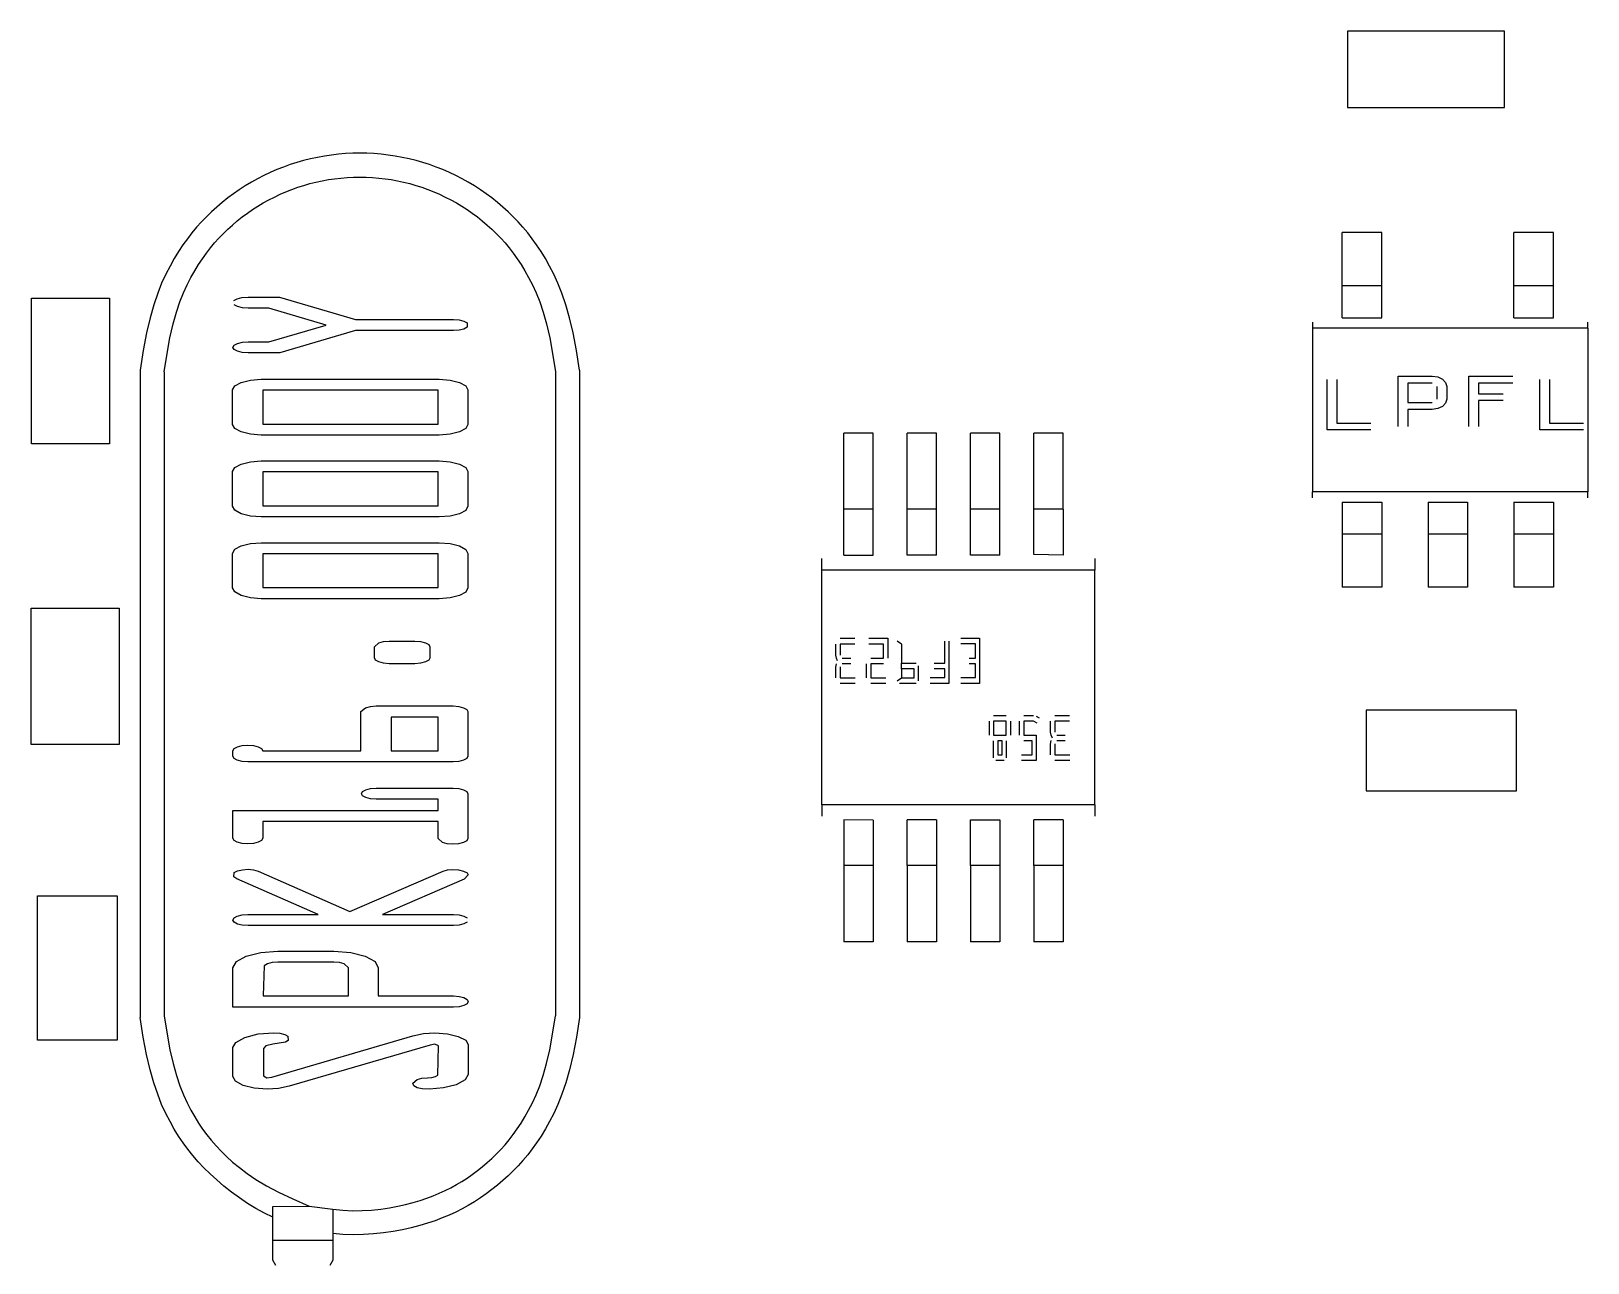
# Model space of a CAD drawing. Header units: millimetres. Extents: x -116 to 361, y -106 to 178.
# Drawn here: x 65.72 to 82.21, y 7.53 to 20.57 of the extents above; entities that cross this region are included whole.
import ezdxf

# ---------------------------------------------------------------- set-up
doc = ezdxf.new("R2010")
doc.units = ezdxf.units.MM
doc.layers.add('Edges', color=7, linetype='Continuous')

# ---------------------------------------------------------------- blocks, each defined once
blk = doc.blocks.new('Arduino Uno pl')
at = {"layer": 'Edges'}
for p, q in [((5.853, -0.126), (5.853, -0.933)), ((7.514, -0.126), (5.853, -0.126)), ((7.514, -0.933), (7.514, -0.126)), ((5.853, -0.933), (7.514, -0.933)), ((6.216, -2.259), (5.796, -2.259)), ((5.796, -2.822), (5.796, -2.259)), ((6.216, -2.822), (6.216, -2.259)), ((8.034, -2.259), (7.614, -2.259)), ((7.614, -2.822), (7.614, -2.259)), ((8.034, -2.822), (8.034, -2.259)), ((-8.087, -4.496), (-8.087, -2.951)), ((-8.087, -2.951), (-7.262, -2.951)), ((-7.262, -2.951), (-7.262, -4.496)), ((-5.942, -2.978), (-5.909, -2.958)), ((-5.909, -2.958), (-5.857, -2.945)), ((-5.857, -2.945), (-5.791, -2.941)), ((-5.791, -2.941), (-5.461, -2.941)), ((-5.461, -2.941), (-4.656, -3.177)), ((6.216, -2.822), (5.796, -2.822)), ((5.796, -3.159), (5.796, -2.822)), ((6.216, -3.159), (6.216, -2.822)), ((8.034, -2.822), (7.614, -2.822)), ((7.614, -3.159), (7.614, -2.822)), ((8.034, -3.159), (8.034, -2.822)), ((-5.905, -3.041), (-5.941, -3.022)), ((-5.853, -3.054), (-5.905, -3.041)), ((-5.792, -3.058), (-5.853, -3.054)), ((-5.573, -3.058), (-5.792, -3.058)), ((-4.966, -3.237), (-5.573, -3.058)), ((-5.573, -3.414), (-4.966, -3.237)), ((-4.655, -3.296), (-5.458, -3.533)), ((-4.656, -3.177), (-3.618, -3.177)), ((-3.618, -3.296), (-4.655, -3.296)), ((-3.618, -3.177), (-3.557, -3.181)), ((-3.557, -3.292), (-3.618, -3.296)), ((-3.557, -3.181), (-3.506, -3.195)), ((-3.506, -3.279), (-3.557, -3.292)), ((-3.506, -3.195), (-3.472, -3.214)), ((-3.472, -3.259), (-3.506, -3.279)), ((-3.472, -3.214), (-3.472, -3.259)), ((5.481, -3.207), (5.481, -3.27)), ((8.398, -3.27), (5.481, -3.27)), ((5.481, -3.27), (5.481, -5.002)), ((5.796, -3.159), (6.216, -3.159)), ((7.614, -3.159), (8.034, -3.159)), ((8.398, -3.27), (8.398, -3.207)), ((8.398, -3.27), (8.398, -5.002)), ((-5.953, -3.474), (-5.941, -3.451)), ((-5.941, -3.451), (-5.905, -3.431)), ((-5.905, -3.431), (-5.852, -3.418)), ((-5.852, -3.418), (-5.79, -3.414)), ((-5.79, -3.414), (-5.573, -3.414)), ((-5.941, -3.496), (-5.953, -3.474)), ((-5.906, -3.515), (-5.941, -3.496)), ((-5.854, -3.528), (-5.906, -3.515)), ((-5.791, -3.533), (-5.854, -3.528)), ((-5.458, -3.533), (-5.791, -3.533)), ((-6.934, -3.716), (-6.934, -10.566)), ((-6.68, -3.733), (-6.68, -10.549)), ((-2.538, -3.733), (-2.538, -10.549)), ((-2.284, -3.716), (-2.284, -10.566)), ((6.388, -4.312), (6.388, -3.778)), ((6.388, -3.778), (6.75, -3.778)), ((6.75, -3.778), (6.808, -3.786)), ((6.808, -3.786), (6.858, -3.81)), ((7.139, -4.312), (7.139, -3.778)), ((7.139, -3.778), (7.602, -3.778)), ((-5.956, -3.922), (-5.934, -3.88)), ((-5.956, -4.289), (-5.956, -3.922)), ((-5.934, -3.88), (-5.866, -3.844)), ((-5.866, -3.844), (-5.768, -3.819)), ((-5.768, -3.819), (-5.653, -3.81)), ((-5.653, -3.81), (-3.768, -3.81)), ((-3.779, -3.927), (-5.638, -3.927)), ((-5.638, -3.927), (-5.638, -4.285)), ((-3.779, -4.285), (-3.779, -3.927)), ((-3.768, -3.81), (-3.651, -3.819)), ((-3.651, -3.819), (-3.553, -3.844)), ((-3.553, -3.844), (-3.486, -3.88)), ((-3.486, -3.88), (-3.464, -3.924)), ((-3.464, -3.924), (-3.464, -4.289)), ((5.637, -4.348), (5.637, -3.814)), ((5.739, -3.814), (5.739, -4.276)), ((6.75, -3.851), (6.491, -3.851)), ((6.491, -3.851), (6.491, -4.058)), ((6.801, -4.022), (6.801, -3.887)), ((6.858, -3.81), (6.892, -3.845)), ((6.892, -3.845), (6.903, -3.887)), ((6.903, -3.887), (6.903, -4.022)), ((7.602, -3.851), (7.241, -3.851)), ((7.241, -3.851), (7.241, -3.964)), ((7.89, -4.348), (7.89, -3.814)), ((7.992, -3.814), (7.992, -4.276)), ((6.491, -4.058), (6.75, -4.058)), ((6.809, -4.122), (6.75, -4.13)), ((6.858, -4.098), (6.809, -4.122)), ((6.892, -4.063), (6.858, -4.098)), ((6.903, -4.022), (6.892, -4.063)), ((7.241, -3.964), (7.5, -3.964)), ((7.5, -4.036), (7.241, -4.036)), ((7.241, -4.036), (7.241, -4.312)), ((-5.638, -4.285), (-3.779, -4.285)), ((5.739, -4.276), (6.1, -4.276)), ((6.75, -4.13), (6.491, -4.13)), ((6.491, -4.13), (6.491, -4.312)), ((7.992, -4.276), (8.353, -4.276)), ((-5.934, -4.332), (-5.956, -4.289)), ((-5.866, -4.369), (-5.934, -4.332)), ((-5.768, -4.394), (-5.866, -4.369)), ((-5.653, -4.402), (-5.768, -4.394)), ((-3.768, -4.402), (-5.653, -4.402)), ((-3.651, -4.394), (-3.768, -4.402)), ((-3.553, -4.369), (-3.651, -4.394)), ((-3.486, -4.333), (-3.553, -4.369)), ((-3.464, -4.289), (-3.486, -4.333)), ((0.518, -5.188), (0.518, -4.38)), ((0.828, -4.38), (0.518, -4.38)), ((0.828, -5.188), (0.828, -4.38)), ((1.499, -4.38), (1.189, -4.38)), ((1.189, -5.188), (1.189, -4.38)), ((1.499, -5.188), (1.499, -4.38)), ((1.86, -5.188), (1.86, -4.38)), ((2.17, -4.38), (1.86, -4.38)), ((2.17, -5.188), (2.17, -4.38)), ((2.841, -4.38), (2.531, -4.38)), ((2.531, -5.188), (2.531, -4.38)), ((2.841, -5.188), (2.841, -4.38)), ((6.1, -4.348), (5.637, -4.348)), ((8.353, -4.348), (7.89, -4.348)), ((-7.262, -4.496), (-8.087, -4.496)), ((-5.956, -4.788), (-5.934, -4.746)), ((-5.934, -4.746), (-5.866, -4.709)), ((-5.866, -4.709), (-5.768, -4.684)), ((-5.768, -4.684), (-5.653, -4.676)), ((-5.653, -4.676), (-3.768, -4.676)), ((-3.768, -4.676), (-3.651, -4.684)), ((-3.651, -4.684), (-3.553, -4.709)), ((-3.553, -4.709), (-3.486, -4.746)), ((-3.486, -4.746), (-3.464, -4.789)), ((-5.956, -5.155), (-5.956, -4.788)), ((-3.779, -4.792), (-5.638, -4.792)), ((-5.638, -4.792), (-5.638, -5.15)), ((-3.779, -5.15), (-3.779, -4.792)), ((-3.464, -4.789), (-3.464, -5.155)), ((8.398, -5.002), (5.481, -5.002)), ((5.481, -5.065), (5.481, -5.002)), ((8.398, -5.065), (8.398, -5.002)), ((-5.934, -5.198), (-5.956, -5.155)), ((-5.866, -5.234), (-5.934, -5.198)), ((-5.768, -5.26), (-5.866, -5.234)), ((-5.653, -5.268), (-5.768, -5.26)), ((-3.768, -5.268), (-5.653, -5.268)), ((-5.638, -5.15), (-3.779, -5.15)), ((-3.651, -5.26), (-3.768, -5.268)), ((-3.553, -5.235), (-3.651, -5.26)), ((-3.486, -5.199), (-3.553, -5.235)), ((-3.464, -5.155), (-3.486, -5.199)), ((0.828, -5.188), (0.518, -5.188)), ((0.518, -5.672), (0.518, -5.188)), ((0.828, -5.672), (0.828, -5.188)), ((1.499, -5.188), (1.189, -5.188)), ((1.189, -5.672), (1.189, -5.188)), ((1.499, -5.672), (1.499, -5.188)), ((2.17, -5.188), (1.86, -5.188)), ((1.86, -5.672), (1.86, -5.188)), ((2.17, -5.672), (2.17, -5.188)), ((2.841, -5.188), (2.531, -5.188)), ((2.531, -5.667), (2.531, -5.188)), ((2.841, -5.188), (2.841, -5.672)), ((5.796, -5.113), (6.216, -5.113)), ((5.796, -5.113), (5.796, -5.45)), ((6.216, -5.113), (6.216, -5.45)), ((6.705, -5.113), (7.125, -5.113)), ((6.705, -5.113), (6.705, -5.45)), ((7.125, -5.113), (7.125, -5.45)), ((7.614, -5.113), (8.034, -5.113)), ((7.614, -5.113), (7.614, -5.45)), ((8.034, -5.113), (8.034, -5.45)), ((-5.934, -5.611), (-5.866, -5.575)), ((-5.866, -5.575), (-5.768, -5.55)), ((-5.768, -5.55), (-5.653, -5.542)), ((-5.653, -5.542), (-3.768, -5.542)), ((-3.768, -5.542), (-3.651, -5.55)), ((-3.651, -5.55), (-3.553, -5.575)), ((-3.553, -5.575), (-3.486, -5.612)), ((5.796, -5.45), (5.796, -6.013)), ((6.216, -5.45), (5.796, -5.45)), ((6.216, -5.45), (6.216, -6.013)), ((7.125, -5.45), (6.705, -5.45)), ((6.705, -5.45), (6.705, -6.013)), ((7.125, -5.45), (7.125, -6.013)), ((7.614, -5.45), (7.614, -6.013)), ((8.034, -5.45), (7.614, -5.45)), ((8.034, -5.45), (8.034, -6.013)), ((-5.956, -5.654), (-5.934, -5.611)), ((-5.956, -6.02), (-5.956, -5.654)), ((-3.779, -5.658), (-5.638, -5.658)), ((-5.638, -5.658), (-5.638, -6.016)), ((-3.779, -6.016), (-3.779, -5.658)), ((-3.486, -5.612), (-3.464, -5.655)), ((-3.464, -5.655), (-3.464, -6.02)), ((0.286, -5.831), (0.286, -5.709)), ((0.518, -5.672), (0.828, -5.672)), ((1.499, -5.672), (1.189, -5.672)), ((2.17, -5.672), (1.86, -5.672)), ((2.841, -5.672), (2.531, -5.667)), ((3.177, -5.709), (3.177, -5.831)), ((3.177, -5.831), (0.286, -5.831)), ((0.286, -8.316), (0.286, -5.831)), ((3.177, -8.316), (3.177, -5.831)), ((-5.934, -6.063), (-5.956, -6.02)), ((-5.866, -6.1), (-5.934, -6.063)), ((-5.768, -6.125), (-5.866, -6.1)), ((-5.638, -6.016), (-3.779, -6.016)), ((-3.553, -6.101), (-3.651, -6.125)), ((-3.486, -6.064), (-3.553, -6.101)), ((-3.464, -6.02), (-3.486, -6.064)), ((6.216, -6.013), (5.796, -6.013)), ((7.125, -6.013), (6.705, -6.013)), ((8.034, -6.013), (7.614, -6.013)), ((-8.091, -7.678), (-8.091, -6.233)), ((-8.091, -6.233), (-7.159, -6.233)), ((-7.159, -6.233), (-7.159, -7.678)), ((-5.653, -6.134), (-5.768, -6.125)), ((-3.768, -6.134), (-5.653, -6.134)), ((-3.651, -6.125), (-3.768, -6.134)), ((-4.408, -6.601), (-4.357, -6.588)), ((-4.357, -6.588), (-4.297, -6.584)), ((-4.297, -6.584), (-4.028, -6.584)), ((-4.028, -6.584), (-3.967, -6.588)), ((-3.967, -6.588), (-3.915, -6.601)), ((0.479, -6.553), (0.635, -6.553)), ((0.781, -6.553), (0.982, -6.553)), ((0.982, -6.553), (0.982, -6.762)), ((1.128, -6.615), (1.084, -6.584)), ((1.587, -6.815), (1.587, -6.583)), ((1.631, -6.583), (1.631, -7.032)), ((1.756, -6.553), (1.956, -6.553)), ((1.956, -6.553), (1.956, -7.032)), ((-4.454, -6.642), (-4.408, -6.601)), ((-4.454, -6.761), (-4.454, -6.642)), ((-3.915, -6.601), (-3.879, -6.62)), ((-3.879, -6.62), (-3.867, -6.642)), ((-3.867, -6.642), (-3.867, -6.763)), ((0.434, -6.732), (0.434, -6.614)), ((0.439, -6.764), (0.434, -6.732)), ((0.635, -6.614), (0.479, -6.614)), ((0.479, -6.614), (0.479, -6.732)), ((0.938, -6.614), (0.781, -6.614)), ((0.938, -6.762), (0.938, -6.614)), ((1.128, -6.615), (1.128, -6.815)), ((1.912, -6.613), (1.755, -6.613)), ((1.912, -6.762), (1.912, -6.613)), ((-4.443, -6.785), (-4.454, -6.761)), ((-4.408, -6.804), (-4.443, -6.785)), ((-4.357, -6.817), (-4.408, -6.804)), ((-4.297, -6.822), (-4.357, -6.817)), ((-4.025, -6.822), (-4.297, -6.822)), ((-3.965, -6.817), (-4.025, -6.822)), ((-3.914, -6.804), (-3.965, -6.817)), ((-3.879, -6.785), (-3.914, -6.804)), ((-3.867, -6.763), (-3.879, -6.785)), ((0.434, -6.858), (0.439, -6.822)), ((0.434, -6.971), (0.434, -6.858)), ((0.452, -6.793), (0.439, -6.764)), ((0.479, -6.854), (0.479, -6.971)), ((0.501, -6.763), (0.59, -6.763)), ((0.59, -6.824), (0.501, -6.824)), ((0.759, -6.971), (0.759, -6.824)), ((0.804, -6.762), (0.938, -6.762)), ((0.938, -6.824), (0.804, -6.824)), ((0.804, -6.824), (0.804, -6.971)), ((1.128, -6.815), (1.284, -6.815)), ((1.128, -6.876), (1.128, -6.815)), ((1.128, -6.876), (1.128, -6.971)), ((1.262, -6.876), (1.128, -6.876)), ((1.262, -6.971), (1.262, -6.876)), ((1.306, -6.845), (1.306, -7.002)), ((1.475, -6.815), (1.587, -6.815)), ((1.587, -6.875), (1.475, -6.875)), ((1.587, -6.97), (1.587, -6.875)), ((1.844, -6.762), (1.912, -6.762)), ((1.912, -6.823), (1.844, -6.823)), ((1.912, -6.97), (1.912, -6.823)), ((0.479, -6.971), (0.636, -6.971)), ((0.636, -7.032), (0.479, -7.032)), ((0.804, -6.971), (0.961, -6.971)), ((0.961, -7.032), (0.804, -7.032)), ((1.084, -7.002), (1.128, -6.971)), ((1.284, -7.032), (1.106, -7.032)), ((1.128, -6.971), (1.262, -6.971)), ((1.431, -6.97), (1.587, -6.97)), ((1.631, -7.032), (1.431, -7.032)), ((1.756, -6.97), (1.912, -6.97)), ((1.956, -7.032), (1.756, -7.032)), ((-4.597, -7.329), (-4.549, -7.288)), ((-4.597, -7.743), (-4.597, -7.329)), ((-4.549, -7.288), (-4.497, -7.274)), ((-4.497, -7.274), (-4.435, -7.27)), ((-4.435, -7.27), (-3.622, -7.27)), ((-3.779, -7.389), (-4.278, -7.389)), ((-4.278, -7.389), (-4.278, -7.745)), ((-3.779, -7.745), (-3.779, -7.389)), ((-3.622, -7.27), (-3.561, -7.275)), ((-3.561, -7.275), (-3.51, -7.288)), ((-3.51, -7.288), (-3.475, -7.307)), ((-3.475, -7.307), (-3.464, -7.33)), ((-3.464, -7.33), (-3.464, -7.802)), ((2.104, -7.369), (2.237, -7.369)), ((2.423, -7.369), (2.525, -7.369)), ((2.554, -7.378), (2.587, -7.397)), ((2.752, -7.369), (2.908, -7.369)), ((6.051, -7.314), (6.051, -8.168)), ((7.641, -7.314), (6.051, -7.314)), ((7.641, -8.168), (7.641, -7.314)), ((2.059, -7.578), (2.059, -7.429)), ((2.237, -7.429), (2.104, -7.429)), ((2.104, -7.429), (2.104, -7.578)), ((2.104, -7.578), (2.237, -7.578)), ((2.237, -7.578), (2.237, -7.429)), ((2.282, -7.43), (2.282, -7.578)), ((2.378, -7.578), (2.378, -7.429)), ((2.525, -7.429), (2.423, -7.429)), ((2.423, -7.429), (2.423, -7.578)), ((2.423, -7.578), (2.556, -7.578)), ((2.565, -7.45), (2.525, -7.429)), ((2.556, -7.578), (2.556, -7.847)), ((2.707, -7.547), (2.707, -7.429)), ((2.712, -7.579), (2.707, -7.547)), ((2.726, -7.609), (2.712, -7.579)), ((2.908, -7.429), (2.753, -7.429)), ((2.753, -7.429), (2.753, -7.547)), ((2.775, -7.578), (2.863, -7.578)), ((-7.159, -7.678), (-8.091, -7.678)), ((-5.953, -7.743), (-5.941, -7.72)), ((-5.953, -7.802), (-5.953, -7.743)), ((-5.941, -7.72), (-5.906, -7.701)), ((-5.906, -7.701), (-5.855, -7.689)), ((-5.855, -7.689), (-5.795, -7.684)), ((-5.795, -7.684), (-5.734, -7.689)), ((-5.734, -7.689), (-5.684, -7.701)), ((-5.684, -7.701), (-5.649, -7.72)), ((-5.649, -7.72), (-5.638, -7.743)), ((-5.638, -7.743), (-4.597, -7.743)), ((-4.278, -7.745), (-3.779, -7.745)), ((2.104, -7.817), (2.104, -7.638)), ((2.193, -7.638), (2.148, -7.638)), ((2.148, -7.638), (2.148, -7.786)), ((2.193, -7.786), (2.193, -7.638)), ((2.237, -7.638), (2.237, -7.817)), ((2.511, -7.638), (2.423, -7.638)), ((2.511, -7.786), (2.511, -7.638)), ((2.708, -7.673), (2.712, -7.637)), ((2.708, -7.786), (2.708, -7.673)), ((2.752, -7.669), (2.752, -7.786)), ((2.863, -7.639), (2.774, -7.639)), ((-5.941, -7.825), (-5.953, -7.802)), ((-5.907, -7.845), (-5.941, -7.825)), ((-5.856, -7.858), (-5.907, -7.845)), ((-5.795, -7.862), (-5.856, -7.858)), ((-3.622, -7.862), (-5.795, -7.862)), ((-3.562, -7.858), (-3.622, -7.862)), ((-3.511, -7.844), (-3.562, -7.858)), ((-3.476, -7.825), (-3.511, -7.844)), ((-3.464, -7.802), (-3.476, -7.825)), ((2.215, -7.847), (2.126, -7.847)), ((2.148, -7.786), (2.193, -7.786)), ((2.401, -7.786), (2.511, -7.786)), ((2.556, -7.847), (2.401, -7.847)), ((2.752, -7.786), (2.91, -7.786)), ((2.91, -7.847), (2.752, -7.847)), ((-4.593, -8.199), (-4.581, -8.176)), ((-4.581, -8.221), (-4.593, -8.199)), ((-4.581, -8.176), (-4.547, -8.157)), ((-4.546, -8.24), (-4.581, -8.221)), ((-4.547, -8.157), (-4.496, -8.144)), ((-4.495, -8.253), (-4.546, -8.24)), ((-4.496, -8.144), (-4.435, -8.14)), ((-4.435, -8.14), (-3.622, -8.14)), ((-3.622, -8.14), (-3.561, -8.144)), ((-3.561, -8.144), (-3.51, -8.157)), ((-3.51, -8.157), (-3.475, -8.176)), ((-3.475, -8.176), (-3.464, -8.199)), ((-3.464, -8.199), (-3.464, -8.673)), ((6.051, -8.168), (7.641, -8.168)), ((-5.953, -8.67), (-5.953, -8.375)), ((-5.953, -8.375), (-3.779, -8.375)), ((-4.435, -8.257), (-4.495, -8.253)), ((-3.779, -8.257), (-4.435, -8.257)), ((-3.779, -8.375), (-3.779, -8.257)), ((3.177, -8.316), (0.286, -8.316)), ((0.286, -8.316), (0.286, -8.437)), ((3.177, -8.316), (3.177, -8.437)), ((-3.779, -8.493), (-5.638, -8.493)), ((-5.638, -8.493), (-5.638, -8.67)), ((-3.779, -8.673), (-3.779, -8.493)), ((0.828, -8.479), (0.518, -8.474)), ((0.518, -8.474), (0.518, -8.959)), ((0.828, -8.479), (0.828, -8.959)), ((1.499, -8.474), (1.189, -8.474)), ((1.189, -8.959), (1.189, -8.474)), ((1.499, -8.474), (1.499, -8.959)), ((1.86, -8.474), (2.17, -8.474)), ((1.86, -8.959), (1.86, -8.474)), ((2.17, -8.474), (2.17, -8.959)), ((2.841, -8.474), (2.531, -8.474)), ((2.531, -8.959), (2.531, -8.474)), ((2.841, -8.474), (2.841, -8.959)), ((-5.941, -8.693), (-5.953, -8.67)), ((-5.907, -8.712), (-5.941, -8.693)), ((-5.856, -8.725), (-5.907, -8.712)), ((-5.795, -8.729), (-5.856, -8.725)), ((-5.734, -8.725), (-5.795, -8.729)), ((-5.684, -8.712), (-5.734, -8.725)), ((-5.649, -8.693), (-5.684, -8.712)), ((-5.638, -8.67), (-5.649, -8.693)), ((-3.734, -8.715), (-3.779, -8.673)), ((-3.684, -8.728), (-3.734, -8.715)), ((-3.625, -8.732), (-3.684, -8.728)), ((-3.564, -8.728), (-3.625, -8.732)), ((-3.512, -8.715), (-3.564, -8.728)), ((-3.476, -8.696), (-3.512, -8.715)), ((-3.464, -8.673), (-3.476, -8.696)), ((-5.943, -9.08), (-5.941, -9.034)), ((-5.941, -9.034), (-5.905, -9.015)), ((-5.905, -9.015), (-5.853, -9.003)), ((-5.853, -9.003), (-5.793, -8.999)), ((-5.793, -8.999), (-5.734, -9.003)), ((-5.734, -9.003), (-5.686, -9.018)), ((-5.686, -9.018), (-4.714, -9.444)), ((-4.714, -9.444), (-3.725, -9.017)), ((-3.725, -9.017), (-3.68, -9.004)), ((-3.68, -9.004), (-3.624, -9)), ((-3.624, -9), (-3.565, -9.004)), ((-3.565, -9.004), (-3.511, -9.017)), ((-3.511, -9.017), (-3.473, -9.036)), ((-3.46, -9.059), (-3.503, -9.102)), ((-3.473, -9.036), (-3.46, -9.059)), ((0.518, -8.959), (0.518, -9.766)), ((0.828, -8.959), (0.518, -8.959)), ((0.828, -8.959), (0.828, -9.766)), ((1.189, -8.959), (1.189, -9.766)), ((1.499, -8.959), (1.189, -8.959)), ((1.499, -8.959), (1.499, -9.766)), ((1.86, -8.959), (1.86, -9.766)), ((2.17, -8.959), (1.86, -8.959)), ((2.17, -8.959), (2.17, -9.766)), ((2.841, -8.959), (2.531, -8.959)), ((2.531, -8.959), (2.531, -9.766)), ((2.841, -8.959), (2.841, -9.766)), ((-5.911, -9.101), (-5.943, -9.08)), ((-5.05, -9.477), (-5.911, -9.101)), ((-3.503, -9.102), (-4.369, -9.477)), ((-8.024, -10.806), (-8.024, -9.279)), ((-8.024, -9.279), (-7.18, -9.279)), ((-7.18, -9.279), (-7.18, -10.806)), ((-5.953, -9.536), (-5.941, -9.513)), ((-5.941, -9.559), (-5.953, -9.536)), ((-5.941, -9.513), (-5.907, -9.494)), ((-5.906, -9.578), (-5.941, -9.559)), ((-5.907, -9.494), (-5.856, -9.481)), ((-5.856, -9.481), (-5.795, -9.477)), ((-5.795, -9.477), (-5.05, -9.477)), ((-4.369, -9.477), (-3.618, -9.477)), ((-3.618, -9.477), (-3.557, -9.481)), ((-3.557, -9.481), (-3.506, -9.494)), ((-3.506, -9.494), (-3.472, -9.513)), ((-3.472, -9.558), (-3.506, -9.577)), ((-5.854, -9.59), (-5.906, -9.578)), ((-5.791, -9.595), (-5.854, -9.59)), ((-3.618, -9.595), (-5.791, -9.595)), ((-3.557, -9.59), (-3.618, -9.595)), ((-3.506, -9.577), (-3.557, -9.59)), ((-5.812, -9.918), (-5.658, -9.879)), ((-5.658, -9.879), (-5.476, -9.866)), ((-5.476, -9.866), (-4.886, -9.866)), ((-4.886, -9.866), (-4.705, -9.878)), ((-4.705, -9.878), (-4.552, -9.917)), ((0.828, -9.766), (0.518, -9.766)), ((1.499, -9.766), (1.189, -9.766)), ((2.17, -9.766), (1.86, -9.766)), ((2.841, -9.766), (2.531, -9.766)), ((-5.953, -10.042), (-5.917, -9.975)), ((-5.953, -10.459), (-5.953, -10.042)), ((-5.917, -9.975), (-5.812, -9.918)), ((-5.622, -10.02), (-5.634, -10.34)), ((-5.588, -10.001), (-5.622, -10.02)), ((-5.537, -9.987), (-5.588, -10.001)), ((-5.476, -9.983), (-5.537, -9.987)), ((-4.886, -9.983), (-5.476, -9.983)), ((-4.825, -9.987), (-4.886, -9.983)), ((-4.774, -10.001), (-4.825, -9.987)), ((-4.728, -10.042), (-4.774, -10.001)), ((-4.728, -10.34), (-4.728, -10.042)), ((-4.552, -9.917), (-4.448, -9.974)), ((-4.448, -9.974), (-4.413, -10.042)), ((-4.413, -10.042), (-4.413, -10.34)), ((-5.634, -10.34), (-4.728, -10.34)), ((-4.413, -10.34), (-3.618, -10.34)), ((-3.618, -10.34), (-3.557, -10.344)), ((-3.557, -10.344), (-3.506, -10.357)), ((-3.506, -10.357), (-3.472, -10.376)), ((-3.472, -10.376), (-3.46, -10.399)), ((-3.618, -10.459), (-5.953, -10.459)), ((-3.557, -10.455), (-3.618, -10.459)), ((-3.506, -10.441), (-3.557, -10.455)), ((-3.472, -10.422), (-3.506, -10.441)), ((-3.46, -10.399), (-3.472, -10.422)), ((-7.18, -10.806), (-8.024, -10.806)), ((-5.953, -10.886), (-5.921, -10.831)), ((-5.921, -10.831), (-5.826, -10.78)), ((-5.826, -10.78), (-5.686, -10.742)), ((-5.686, -10.742), (-5.519, -10.73)), ((-5.605, -10.866), (-5.63, -10.895)), ((-5.531, -10.85), (-5.605, -10.866)), ((-5.541, -11.198), (-4.047, -10.761)), ((-5.395, -10.828), (-5.531, -10.85)), ((-5.519, -10.73), (-5.457, -10.734)), ((-5.457, -10.734), (-5.405, -10.748)), ((-5.405, -10.748), (-5.37, -10.766)), ((-5.367, -10.812), (-5.395, -10.828)), ((-5.37, -10.766), (-5.367, -10.812)), ((-3.865, -10.859), (-5.358, -11.295)), ((-4.047, -10.761), (-3.935, -10.738)), ((-3.935, -10.738), (-3.815, -10.73)), ((-3.815, -10.85), (-3.865, -10.859)), ((-3.815, -10.73), (-3.682, -10.739)), ((-3.775, -10.869), (-3.815, -10.85)), ((-3.784, -11.179), (-3.775, -10.869)), ((-3.682, -10.739), (-3.567, -10.768)), ((-3.567, -10.768), (-3.487, -10.808)), ((-3.487, -10.808), (-3.46, -10.853)), ((-3.46, -10.853), (-3.46, -11.17)), ((-5.953, -11.192), (-5.953, -10.886)), ((-5.63, -10.895), (-5.63, -11.186)), ((-5.926, -11.243), (-5.953, -11.192)), ((-5.63, -11.186), (-5.594, -11.207)), ((-5.594, -11.207), (-5.541, -11.198)), ((-4.001, -11.224), (-3.951, -11.211)), ((-3.951, -11.211), (-3.893, -11.207)), ((-3.893, -11.207), (-3.847, -11.204)), ((-3.847, -11.204), (-3.809, -11.194)), ((-3.809, -11.194), (-3.784, -11.179)), ((-3.46, -11.17), (-3.492, -11.229)), ((-5.845, -11.287), (-5.926, -11.243)), ((-5.727, -11.316), (-5.845, -11.287)), ((-5.591, -11.326), (-5.727, -11.316)), ((-5.47, -11.318), (-5.591, -11.326)), ((-5.358, -11.295), (-5.47, -11.318)), ((-4.047, -11.264), (-4.001, -11.224)), ((-4.036, -11.291), (-4.047, -11.264)), ((-4.003, -11.311), (-4.036, -11.291)), ((-3.948, -11.322), (-4.003, -11.311)), ((-3.871, -11.326), (-3.948, -11.322)), ((-3.723, -11.314), (-3.871, -11.326)), ((-3.589, -11.279), (-3.723, -11.314)), ((-3.492, -11.229), (-3.589, -11.279)), ((-5.53, -12.57), (-5.145, -12.564)), ((-5.53, -12.68), (-5.53, -12.57)), ((-5.53, -12.926), (-5.53, -12.68)), ((-5.145, -12.564), (-4.895, -12.597)), ((-4.895, -12.597), (-4.895, -12.853)), ((-4.895, -12.853), (-4.895, -12.926)), ((-5.53, -12.926), (-4.895, -12.926)), ((-5.53, -13.135), (-5.53, -12.926)), ((-4.895, -12.926), (-4.895, -13.135)), ((-5.498, -13.194), (-5.53, -13.135)), ((-4.895, -13.135), (-4.928, -13.194))]:
    blk.add_line(p, q, dxfattribs=at)
for points in [[(-2.284, -3.716), (-2.315, -3.505), (-2.35, -3.321), (-2.387, -3.161), (-2.426, -3.022), (-2.468, -2.9), (-2.511, -2.794), (-2.554, -2.699), (-2.599, -2.613), (-2.644, -2.533), (-2.69, -2.459), (-2.736, -2.389), (-2.783, -2.323), (-2.831, -2.26), (-2.881, -2.201), (-2.931, -2.145), (-2.984, -2.091), (-3.038, -2.038), (-3.094, -1.988), (-3.151, -1.939), (-3.21, -1.892), (-3.27, -1.848), (-3.332, -1.805), (-3.395, -1.764), (-3.46, -1.725), (-3.526, -1.689), (-3.592, -1.654), (-3.66, -1.622), (-3.729, -1.592), (-3.799, -1.565), (-3.87, -1.539), (-3.942, -1.516), (-4.014, -1.496), (-4.087, -1.477), (-4.161, -1.462), (-4.235, -1.448), (-4.309, -1.437), (-4.384, -1.428), (-4.459, -1.422), (-4.534, -1.419), (-4.609, -1.417), (-4.684, -1.419), (-4.759, -1.422), (-4.834, -1.428), (-4.909, -1.437), (-4.984, -1.448), (-5.058, -1.462), (-5.131, -1.477), (-5.204, -1.496), (-5.276, -1.516), (-5.348, -1.539), (-5.419, -1.565), (-5.489, -1.592), (-5.558, -1.622), (-5.626, -1.654), (-5.693, -1.689), (-5.758, -1.725), (-5.823, -1.764), (-5.886, -1.805), (-5.948, -1.848), (-6.008, -1.892), (-6.067, -1.939), (-6.125, -1.988), (-6.18, -2.038), (-6.234, -2.091), (-6.287, -2.145), (-6.338, -2.201), (-6.387, -2.26), (-6.435, -2.323), (-6.482, -2.389), (-6.528, -2.459), (-6.574, -2.533), (-6.619, -2.613), (-6.664, -2.699), (-6.708, -2.794), (-6.75, -2.9), (-6.792, -3.022), (-6.831, -3.161), (-6.868, -3.321), (-6.903, -3.505), (-6.934, -3.716)], [(-6.68, -3.733), (-6.651, -3.539), (-6.62, -3.371), (-6.587, -3.226), (-6.552, -3.1), (-6.515, -2.991), (-6.476, -2.896), (-6.437, -2.811), (-6.398, -2.735), (-6.358, -2.664), (-6.317, -2.597), (-6.276, -2.535), (-6.234, -2.476), (-6.191, -2.421), (-6.147, -2.368), (-6.102, -2.318), (-6.055, -2.27), (-6.007, -2.223), (-5.958, -2.178), (-5.907, -2.135), (-5.854, -2.093), (-5.8, -2.053), (-5.745, -2.015), (-5.689, -1.979), (-5.632, -1.945), (-5.573, -1.912), (-5.514, -1.882), (-5.453, -1.853), (-5.392, -1.826), (-5.33, -1.802), (-5.267, -1.779), (-5.203, -1.759), (-5.138, -1.74), (-5.074, -1.724), (-5.008, -1.71), (-4.942, -1.698), (-4.876, -1.688), (-4.81, -1.681), (-4.743, -1.675), (-4.676, -1.672), (-4.609, -1.671), (-4.542, -1.672), (-4.475, -1.675), (-4.409, -1.681), (-4.342, -1.688), (-4.276, -1.698), (-4.21, -1.71), (-4.145, -1.724), (-4.08, -1.74), (-4.015, -1.759), (-3.952, -1.779), (-3.889, -1.802), (-3.826, -1.826), (-3.765, -1.853), (-3.705, -1.882), (-3.645, -1.912), (-3.586, -1.945), (-3.529, -1.979), (-3.473, -2.015), (-3.418, -2.053), (-3.364, -2.093), (-3.312, -2.135), (-3.261, -2.178), (-3.211, -2.223), (-3.163, -2.27), (-3.116, -2.318), (-3.071, -2.368), (-3.027, -2.421), (-2.984, -2.476), (-2.942, -2.535), (-2.901, -2.597), (-2.861, -2.664), (-2.821, -2.735), (-2.781, -2.811), (-2.742, -2.896), (-2.704, -2.991), (-2.667, -3.1), (-2.631, -3.226), (-2.598, -3.371), (-2.567, -3.539), (-2.538, -3.733)], [(-6.68, -10.549), (-6.651, -10.743), (-6.62, -10.911), (-6.587, -11.056), (-6.552, -11.182), (-6.515, -11.291), (-6.476, -11.386), (-6.437, -11.471), (-6.398, -11.547), (-6.357, -11.618), (-6.316, -11.685), (-6.274, -11.749), (-6.229, -11.809), (-6.182, -11.868), (-6.132, -11.925), (-6.078, -11.982), (-6.02, -12.04), (-5.956, -12.098), (-5.885, -12.157), (-5.803, -12.219), (-5.709, -12.282), (-5.598, -12.348), (-5.469, -12.417), (-5.319, -12.489), (-5.145, -12.564)], [(-4.895, -12.597), (-4.789, -12.608), (-4.685, -12.613), (-4.583, -12.612), (-4.484, -12.606), (-4.388, -12.596), (-4.296, -12.582), (-4.208, -12.566), (-4.124, -12.547), (-4.045, -12.527), (-3.971, -12.505), (-3.9, -12.482), (-3.832, -12.456), (-3.767, -12.429), (-3.705, -12.4), (-3.645, -12.37), (-3.586, -12.337), (-3.529, -12.303), (-3.473, -12.267), (-3.418, -12.228), (-3.364, -12.189), (-3.312, -12.147), (-3.261, -12.104), (-3.211, -12.059), (-3.163, -12.012), (-3.116, -11.964), (-3.071, -11.914), (-3.027, -11.861), (-2.984, -11.806), (-2.942, -11.747), (-2.901, -11.685), (-2.861, -11.618), (-2.821, -11.547), (-2.781, -11.471), (-2.742, -11.386), (-2.704, -11.291), (-2.667, -11.182), (-2.631, -11.056), (-2.598, -10.911), (-2.567, -10.743), (-2.538, -10.549)], [(-5.53, -12.68), (-5.62, -12.638), (-5.71, -12.59), (-5.798, -12.536), (-5.885, -12.478), (-5.968, -12.416), (-6.048, -12.352), (-6.123, -12.287), (-6.194, -12.222), (-6.26, -12.158), (-6.321, -12.094), (-6.377, -12.029), (-6.43, -11.963), (-6.48, -11.895), (-6.528, -11.824), (-6.574, -11.749), (-6.619, -11.669), (-6.664, -11.583), (-6.708, -11.488), (-6.75, -11.381), (-6.792, -11.26), (-6.831, -11.121), (-6.868, -10.961), (-6.903, -10.777), (-6.934, -10.566)], [(-2.284, -10.566), (-2.315, -10.777), (-2.35, -10.961), (-2.387, -11.121), (-2.426, -11.26), (-2.468, -11.381), (-2.511, -11.488), (-2.554, -11.583), (-2.599, -11.669), (-2.644, -11.748), (-2.69, -11.823), (-2.736, -11.893), (-2.783, -11.959), (-2.831, -12.022), (-2.881, -12.081), (-2.931, -12.137), (-2.984, -12.191), (-3.038, -12.244), (-3.094, -12.294), (-3.151, -12.343), (-3.21, -12.39), (-3.27, -12.434), (-3.332, -12.477), (-3.395, -12.518), (-3.46, -12.557), (-3.526, -12.593), (-3.593, -12.628), (-3.663, -12.66), (-3.736, -12.69), (-3.812, -12.719), (-3.891, -12.745), (-3.975, -12.77), (-4.064, -12.793), (-4.158, -12.814), (-4.257, -12.832), (-4.359, -12.848), (-4.464, -12.859), (-4.571, -12.866), (-4.679, -12.868), (-4.788, -12.864), (-4.895, -12.853)]]:
    blk.add_lwpolyline(points, dxfattribs=at)

msp = doc.modelspace()

# ---------------------------------------------------------------- block references
msp.add_blockref('Arduino Uno pl', (73.81, 20.698))

doc.saveas('drawing.dxf')
